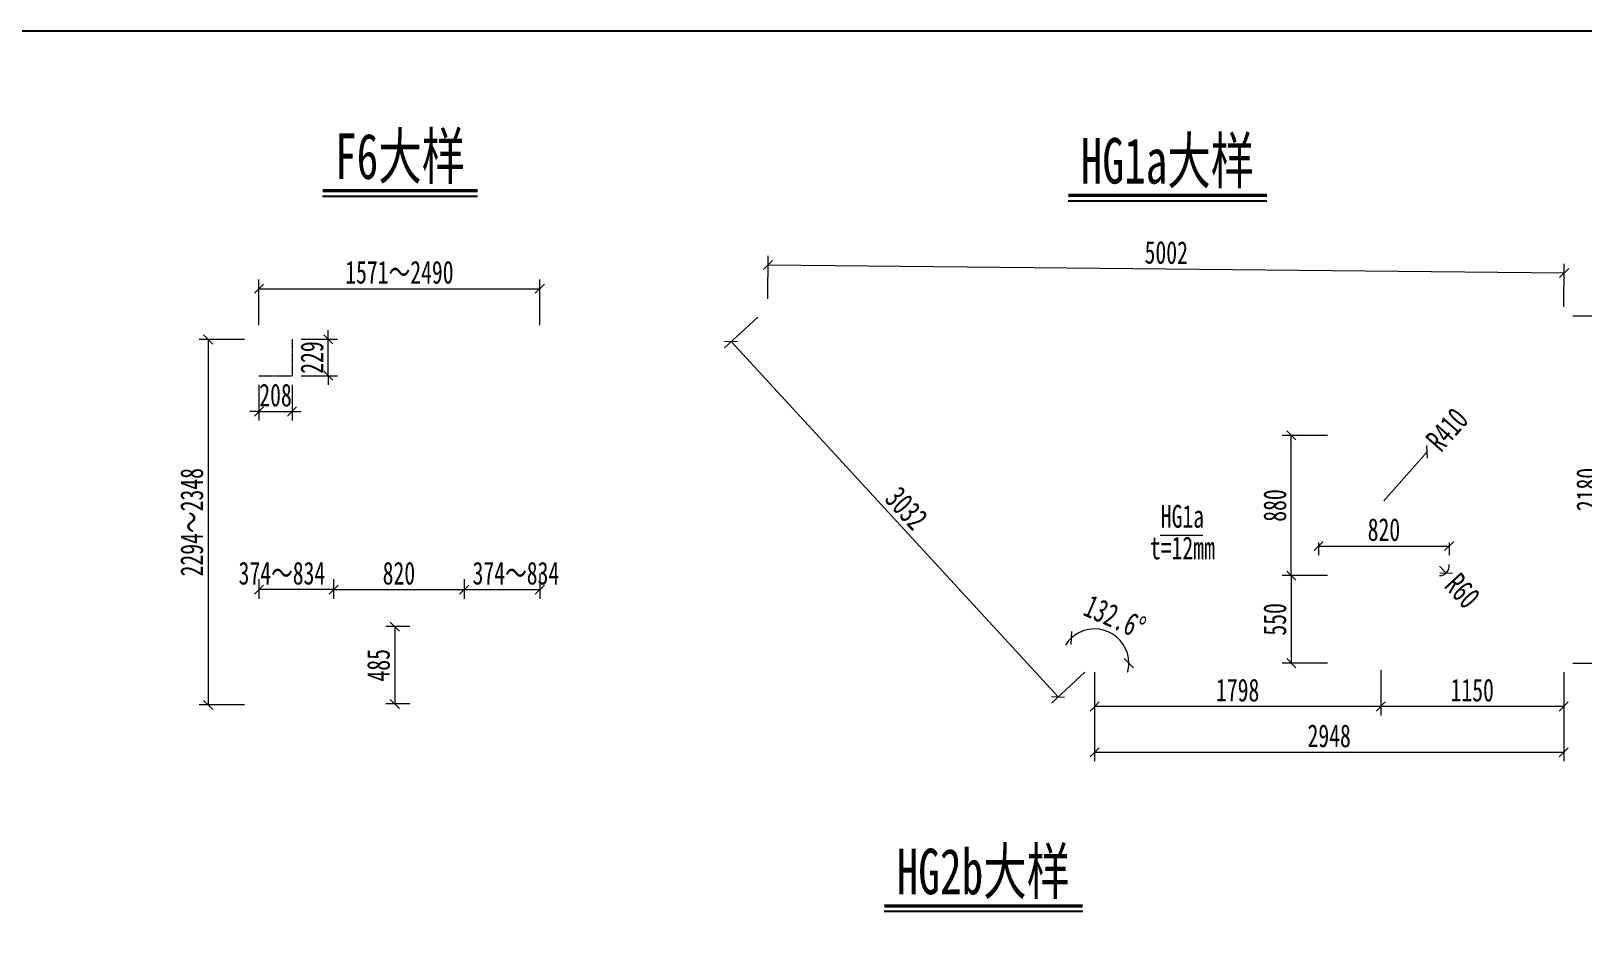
# Model space of a CAD drawing. Header units: millimetres. Extents: x -89049 to 410567, y -307459 to -100425.
# Drawn here: x 323147 to 332898, y -144278 to -138634 of the extents above; entities that cross this region are included whole.
import ezdxf
from ezdxf.enums import TextEntityAlignment as Align

# ---------------------------------------------------------------- set-up
doc = ezdxf.new("R2010")
doc.units = ezdxf.units.MM
doc.linetypes.add('DASHED', pattern=[0.75, 0.5, -0.25])
doc.layers.get('Defpoints').update_dxf_attribs({"color": 8})
for name, color, linetype, lineweight in [('文字', 7, 'Continuous', 15), ('标注线及字体', 2, 'Continuous', 15), ('细实线', 4, 'Continuous', 15), ('虚线', 7, 'DASHED', 13)]:
    doc.layers.add(name, color=color, linetype=linetype, lineweight=lineweight)
doc.styles.add('111', font='', dxfattribs={"width": 0.7})
doc.styles.add('BM_Dim', font='', dxfattribs={"width": 0.85})
doc.styles.get('111').set_extended_font_data('仿宋_GB2312')
doc.styles.get('BM_Dim').set_extended_font_data('仿宋_GB2312')
doc.dimstyles.new('200', dxfattribs={"dimscale": 0, "dimtxt": 2.5, "dimasz": 1, "dimexe": 1, "dimexo": 1, "dimgap": 0.6, "dimtad": 1, "dimdec": 0, "dimdsep": 46, "dimtxsty": '111', "dimblk": 'OBLIQUE', "dimcen": 0, "dimclrd": 4, "dimclre": 4, "dimclrt": 4, "dimadec": 1, "dimazin": 2, "dimtfac": 1, "dimtdec": 0, "dimtix": 1, "dimtmove": 2, "dimatfit": 3, "dimfxl": 4, "dimfxlon": 1, "dimtolj": 1, "dimlwd": -1, "dimlwe": -1, "dimarcsym": 0})

# ---------------------------------------------------------------- blocks, each defined once
blk = doc.blocks.new('_Oblique')
at = {"color": 0, "linetype": 'ByBlock', "lineweight": -2}
blk.add_line((-0.5, -0.5), (0.5, 0.5), dxfattribs=at)
blk = doc.blocks.new('*D1542')
at = {"layer": 'Defpoints', "color": 0, "transparency": 16777216}
for p in [(326344, -140251.6), (324579.4, -140732.3), (326344, -140732.3)]:
    blk.add_point(p, dxfattribs=at)
at = {"layer": '细实线', "color": 4, "transparency": 16777216}
for p, q in [((324579.4, -140480.2), (324579.4, -140194.5)), ((326344, -140480.2), (326344, -140194.5)), ((324579.4, -140251.6), (326344, -140251.6))]:
    blk.add_line(p, q, dxfattribs=at)
at = {"layer": '细实线', "color": 4, "transparency": 16777216, "xscale": 57.14285714285715, "yscale": 57.14285714285715, "zscale": 57.14285714285715, "rotation": 180}
blk.add_blockref('_Oblique', (324579.4, -140251.6), dxfattribs=at)
at = {"layer": '细实线', "color": 4, "transparency": 16777216, "xscale": 57.14285714285715, "yscale": 57.14285714285715, "zscale": 57.14285714285715}
blk.add_blockref('_Oblique', (326344, -140251.6), dxfattribs=at)
at = {"layer": '细实线', "color": 4, "transparency": 16777216, "insert": (325461.7, -140149.4), "char_height": 142.857, "attachment_point": 5, "style": '111'}
blk.add_mtext('\\A1;1571～2490', dxfattribs=at)
blk = doc.blocks.new('*D1543')
at = {"layer": 'Defpoints', "color": 0, "transparency": 16777216}
for p in [(324579.4, -140571), (324260.2, -142865), (324579.4, -142865)]:
    blk.add_point(p, dxfattribs=at)
at = {"layer": '细实线', "color": 4, "transparency": 16777216}
for p, q in [((324488.8, -140571), (324203.1, -140571)), ((324260.2, -140571), (324260.2, -142865)), ((324488.8, -142865), (324203.1, -142865))]:
    blk.add_line(p, q, dxfattribs=at)
at = {"layer": '细实线', "color": 4, "transparency": 16777216, "xscale": 57.14285714285715, "yscale": 57.14285714285715, "zscale": 57.14285714285715}
for p, rotation in [((324260.2, -140571), 90), ((324260.2, -142865), 270)]:
    blk.add_blockref('_Oblique', p, dxfattribs=dict(at, rotation=rotation))
at = {"layer": '细实线', "color": 4, "transparency": 16777216, "insert": (324158, -141718), "char_height": 142.857, "attachment_point": 5, "rotation": 90, "style": '111'}
blk.add_mtext('\\A1;2294～2348', dxfattribs=at)
blk = doc.blocks.new('*D1544')
at = {"layer": 'Defpoints', "color": 0, "transparency": 16777216}
for p in [(325585.2, -142373.5), (325433.3, -142858.7), (325585.2, -142858.7)]:
    blk.add_point(p, dxfattribs=at)
at = {"layer": '细实线', "color": 4, "transparency": 16777216}
for p, q in [((325528, -142373.5), (325376.1, -142373.5)), ((325433.3, -142373.5), (325433.3, -142858.7)), ((325528, -142858.7), (325376.1, -142858.7))]:
    blk.add_line(p, q, dxfattribs=at)
at = {"layer": '细实线', "color": 4, "transparency": 16777216, "xscale": 57.14285714285715, "yscale": 57.14285714285715, "zscale": 57.14285714285715}
for p, rotation in [((325433.3, -142373.5), 90), ((325433.3, -142858.7), 270)]:
    blk.add_blockref('_Oblique', p, dxfattribs=dict(at, rotation=rotation))
at = {"layer": '细实线', "color": 4, "transparency": 16777216, "insert": (325331, -142616.1), "char_height": 142.86, "attachment_point": 5, "rotation": 90, "style": '111'}
blk.add_mtext('\\A1;485', dxfattribs=at)
blk = doc.blocks.new('*D1545')
at = {"layer": 'Defpoints', "color": 0, "transparency": 16777216}
for p in [(325048.6, -142017.4), (325868.6, -142017.4), (325868.6, -142141.1)]:
    blk.add_point(p, dxfattribs=at)
at = {"layer": '细实线', "color": 4, "transparency": 16777216}
for p, q in [((325048.6, -142074.5), (325048.6, -142198.2)), ((325048.6, -142141.1), (325868.6, -142141.1)), ((325868.6, -142074.5), (325868.6, -142198.2))]:
    blk.add_line(p, q, dxfattribs=at)
at = {"layer": '细实线', "color": 4, "transparency": 16777216, "xscale": 57.14285714285715, "yscale": 57.14285714285715, "zscale": 57.14285714285715, "rotation": 180}
blk.add_blockref('_Oblique', (325048.6, -142141.1), dxfattribs=at)
at = {"layer": '细实线', "color": 4, "transparency": 16777216, "xscale": 57.14285714285715, "yscale": 57.14285714285715, "zscale": 57.14285714285715}
blk.add_blockref('_Oblique', (325868.6, -142141.1), dxfattribs=at)
at = {"layer": '细实线', "color": 4, "transparency": 16777216, "insert": (325458.6, -142038.9), "char_height": 142.86, "attachment_point": 5, "style": '111'}
blk.add_mtext('\\A1;820', dxfattribs=at)
blk = doc.blocks.new('*D1546')
at = {"layer": 'Defpoints', "color": 0, "transparency": 16777216}
for p in [(324579.4, -142017.4), (325048.6, -142017.4), (324579.4, -142141.1)]:
    blk.add_point(p, dxfattribs=at)
at = {"layer": '细实线', "color": 4, "transparency": 16777216}
for p, q in [((324579.4, -142074.5), (324579.4, -142198.2)), ((325048.6, -142141.1), (324579.4, -142141.1)), ((325048.6, -142074.5), (325048.6, -142198.2))]:
    blk.add_line(p, q, dxfattribs=at)
at = {"layer": '细实线', "color": 4, "transparency": 16777216, "xscale": 57.14285714285715, "yscale": 57.14285714285715, "zscale": 57.14285714285715, "rotation": 180}
blk.add_blockref('_Oblique', (324579.4, -142141.1), dxfattribs=at)
at = {"layer": '细实线', "color": 4, "transparency": 16777216, "xscale": 57.14285714285715, "yscale": 57.14285714285715, "zscale": 57.14285714285715}
blk.add_blockref('_Oblique', (325048.6, -142141.1), dxfattribs=at)
at = {"layer": '细实线', "color": 4, "transparency": 16777216, "insert": (324723.5, -142038.9), "char_height": 142.857, "attachment_point": 5, "style": '111'}
blk.add_mtext('\\A1;374～834', dxfattribs=at)
blk = doc.blocks.new('*D1547')
at = {"layer": 'Defpoints', "color": 0, "transparency": 16777216}
for p in [(325868.6, -142017.4), (326344, -141982.1), (326344, -142141.1)]:
    blk.add_point(p, dxfattribs=at)
at = {"layer": '细实线', "color": 4, "transparency": 16777216}
for p, q in [((326344, -142039.2), (326344, -142198.2)), ((325868.6, -142074.5), (325868.6, -142198.2)), ((325868.6, -142141.1), (326344, -142141.1))]:
    blk.add_line(p, q, dxfattribs=at)
at = {"layer": '细实线', "color": 4, "transparency": 16777216, "xscale": 57.14285714285715, "yscale": 57.14285714285715, "zscale": 57.14285714285715, "rotation": 180}
blk.add_blockref('_Oblique', (325868.6, -142141.1), dxfattribs=at)
at = {"layer": '细实线', "color": 4, "transparency": 16777216, "xscale": 57.14285714285715, "yscale": 57.14285714285715, "zscale": 57.14285714285715}
blk.add_blockref('_Oblique', (326344, -142141.1), dxfattribs=at)
at = {"layer": '细实线', "color": 4, "transparency": 16777216, "insert": (326193.7, -142038.9), "char_height": 142.857, "attachment_point": 5, "style": '111'}
blk.add_mtext('\\A1;\\f仿宋_GB2312|b0|i0|c134|p49;374～834', dxfattribs=at)
blk = doc.blocks.new('*D1548')
at = {"layer": 'Defpoints', "color": 0, "transparency": 16777216}
for p in [(324579.4, -140798.5), (324787.4, -140798.5), (324787.4, -141022.8)]:
    blk.add_point(p, dxfattribs=at)
at = {"layer": '细实线', "color": 4, "transparency": 16777216}
for p, q in [((324579.4, -140855.7), (324579.4, -141080)), ((324787.4, -140855.7), (324787.4, -141080)), ((324579.4, -141022.8), (324522.3, -141022.8)), ((324579.4, -141022.8), (324787.4, -141022.8)), ((324787.4, -141022.8), (324844.5, -141022.8))]:
    blk.add_line(p, q, dxfattribs=at)
at = {"layer": '细实线', "color": 4, "transparency": 16777216, "xscale": 57.14285714285715, "yscale": 57.14285714285715, "zscale": 57.14285714285715}
blk.add_blockref('_Oblique', (324579.4, -141022.8), dxfattribs=at)
at = {"layer": '细实线', "color": 4, "transparency": 16777216, "xscale": 57.14285714285715, "yscale": 57.14285714285715, "zscale": 57.14285714285715, "rotation": 180}
blk.add_blockref('_Oblique', (324787.4, -141022.8), dxfattribs=at)
at = {"layer": '细实线', "color": 4, "transparency": 16777216, "insert": (324683.4, -140920.6), "char_height": 142.86, "attachment_point": 5, "style": '111'}
blk.add_mtext('\\A1;208', dxfattribs=at)
blk = doc.blocks.new('*D1549')
at = {"layer": 'Defpoints', "color": 0, "transparency": 16777216}
for p in [(324787.4, -140569.5), (325015.1, -140569.5), (324787.4, -140798.5)]:
    blk.add_point(p, dxfattribs=at)
at = {"layer": '细实线', "color": 4, "transparency": 16777216}
for p, q in [((324844.5, -140569.5), (325072.3, -140569.5)), ((325015.1, -140569.5), (325015.1, -140512.4)), ((325015.1, -140798.5), (325015.1, -140569.5)), ((324844.5, -140798.5), (325072.3, -140798.5)), ((325015.1, -140798.5), (325015.1, -140855.7))]:
    blk.add_line(p, q, dxfattribs=at)
at = {"layer": '细实线', "color": 4, "transparency": 16777216, "xscale": 57.14285714285715, "yscale": 57.14285714285715, "zscale": 57.14285714285715}
for p, rotation in [((325015.1, -140569.5), 270), ((325015.1, -140798.5), 90)]:
    blk.add_blockref('_Oblique', p, dxfattribs=dict(at, rotation=rotation))
at = {"layer": '细实线', "color": 4, "transparency": 16777216, "insert": (324912.9, -140684), "char_height": 142.86, "attachment_point": 5, "rotation": 90, "style": '111'}
blk.add_mtext('\\A1;229', dxfattribs=at)
blk = doc.blocks.new('*D1550')
at = {"layer": 'Defpoints', "color": 0, "transparency": 16777216}
for p in [(332779.8, -140152.5), (327775.1, -140372.8), (332777.1, -140422.6)]:
    blk.add_point(p, dxfattribs=at)
at = {"layer": '细实线', "color": 4, "transparency": 16777216}
for p, q in [((327775.7, -140315.6), (327778.4, -140045.4)), ((327777.8, -140102.6), (332779.8, -140152.5)), ((332777.7, -140365.5), (332780.4, -140095.3))]:
    blk.add_line(p, q, dxfattribs=at)
at = {"layer": '细实线', "color": 4, "transparency": 16777216, "xscale": 57.14285714285715, "yscale": 57.14285714285715, "zscale": 57.14285714285715}
for p, rotation in [((327777.8, -140102.6), 179.4285845893399), ((332779.8, -140152.5), 359.4285845893399)]:
    blk.add_blockref('_Oblique', p, dxfattribs=dict(at, rotation=rotation))
at = {"layer": '细实线', "color": 4, "transparency": 16777216, "insert": (330279.8, -140025.3), "char_height": 142.86, "attachment_point": 5, "rotation": 359.42858, "style": '111'}
blk.add_mtext('\\A1;5002', dxfattribs=at)
blk = doc.blocks.new('*D1552')
at = {"layer": 'Defpoints', "color": 0, "transparency": 16777216}
for p in [(327775.1, -140372.8), (329829.5, -142603), (329599.8, -142814.6)]:
    blk.add_point(p, dxfattribs=at)
at = {"layer": '细实线', "color": 4, "transparency": 16777216}
for p, q in [((327713.5, -140429.5), (327503.4, -140623)), ((327545.4, -140584.3), (329599.8, -142814.6)), ((329767.9, -142659.8), (329557.8, -142853.3))]:
    blk.add_line(p, q, dxfattribs=at)
at = {"layer": '细实线', "color": 4, "transparency": 16777216, "xscale": 57.14285714285715, "yscale": 57.14285714285715, "zscale": 57.14285714285715}
for p, rotation in [((327545.4, -140584.3), 132.6489191297822), ((329599.8, -142814.6), 312.6489191297823)]:
    blk.add_blockref('_Oblique', p, dxfattribs=dict(at, rotation=rotation))
at = {"layer": '细实线', "color": 4, "transparency": 16777216, "insert": (328647.8, -141630.2), "char_height": 142.86, "attachment_point": 5, "rotation": 312.64892, "style": '111'}
blk.add_mtext('\\A1;3032', dxfattribs=at)
blk = doc.blocks.new('*D1553')
at = {"layer": 'Defpoints', "color": 0, "transparency": 16777216}
for p in [(329829.5, -142603), (332777.1, -142603), (332777.1, -143162.2)]:
    blk.add_point(p, dxfattribs=at)
at = {"layer": '细实线', "color": 4, "transparency": 16777216}
for p, q in [((329829.5, -142933.6), (329829.5, -143219.3)), ((332777.1, -142933.6), (332777.1, -143219.3)), ((329829.5, -143162.2), (332777.1, -143162.2))]:
    blk.add_line(p, q, dxfattribs=at)
at = {"layer": '细实线', "color": 4, "transparency": 16777216, "xscale": 57.14285714285715, "yscale": 57.14285714285715, "zscale": 57.14285714285715}
for p, rotation in [((329829.5, -143162.2), 180.0000000000023), ((332777.1, -143162.2), 2.26284905981714e-12)]:
    blk.add_blockref('_Oblique', p, dxfattribs=dict(at, rotation=rotation))
at = {"layer": '细实线', "color": 4, "transparency": 16777216, "insert": (331303.3, -143060), "char_height": 142.86, "attachment_point": 5, "style": '111'}
blk.add_mtext('\\A1;2948', dxfattribs=at)
blk = doc.blocks.new('*D1556')
at = {"layer": 'Defpoints', "color": 0, "transparency": 16777216}
for p in [(332777.1, -140422.6), (332777.1, -142603), (333030.7, -142603)]:
    blk.add_point(p, dxfattribs=at)
at = {"layer": '细实线', "color": 4, "transparency": 16777216}
for p, q in [((332834.3, -140422.6), (333087.8, -140422.6)), ((333030.7, -140422.6), (333030.7, -142603)), ((332834.3, -142603), (333087.8, -142603))]:
    blk.add_line(p, q, dxfattribs=at)
at = {"layer": '细实线', "color": 4, "transparency": 16777216, "xscale": 57.14285714285715, "yscale": 57.14285714285715, "zscale": 57.14285714285715}
for p, rotation in [((333030.7, -140422.6), 90), ((333030.7, -142603), 270)]:
    blk.add_blockref('_Oblique', p, dxfattribs=dict(at, rotation=rotation))
at = {"layer": '细实线', "color": 4, "transparency": 16777216, "insert": (332928.5, -141512.8), "char_height": 142.86, "attachment_point": 5, "rotation": 90, "style": '111'}
blk.add_mtext('\\A1;2180', dxfattribs=at)
blk = doc.blocks.new('*D1558')
at = {"layer": 'Defpoints', "color": 0, "transparency": 16777216}
for p in [(331627.3, -142053), (332777.1, -142603), (331627.3, -142875.3)]:
    blk.add_point(p, dxfattribs=at)
at = {"layer": '细实线', "color": 4, "transparency": 16777216}
for p, q in [((331627.3, -142646.7), (331627.3, -142932.4)), ((332777.1, -142660.2), (332777.1, -142932.4)), ((332777.1, -142875.3), (331627.3, -142875.3))]:
    blk.add_line(p, q, dxfattribs=at)
at = {"layer": '细实线', "color": 4, "transparency": 16777216, "xscale": 57.14285714285715, "yscale": 57.14285714285715, "zscale": 57.14285714285715, "rotation": 180}
blk.add_blockref('_Oblique', (331627.3, -142875.3), dxfattribs=at)
at = {"layer": '细实线', "color": 4, "transparency": 16777216, "xscale": 57.14285714285715, "yscale": 57.14285714285715, "zscale": 57.14285714285715}
blk.add_blockref('_Oblique', (332777.1, -142875.3), dxfattribs=at)
at = {"layer": '细实线', "color": 4, "transparency": 16777216, "insert": (332202.2, -142773.1), "char_height": 142.86, "attachment_point": 5, "style": '111'}
blk.add_mtext('\\A1;1150', dxfattribs=at)
blk = doc.blocks.new('*D1559')
at = {"layer": 'Defpoints', "color": 0, "transparency": 16777216}
for p in [(329829.5, -142603), (331627.3, -142603), (329829.5, -142875.3)]:
    blk.add_point(p, dxfattribs=at)
at = {"layer": '细实线', "color": 4, "transparency": 16777216}
for p, q in [((329829.5, -142660.2), (329829.5, -142932.4)), ((331627.3, -142660.2), (331627.3, -142932.4)), ((331627.3, -142875.3), (329829.5, -142875.3))]:
    blk.add_line(p, q, dxfattribs=at)
at = {"layer": '细实线', "color": 4, "transparency": 16777216, "xscale": 57.14285714285715, "yscale": 57.14285714285715, "zscale": 57.14285714285715, "rotation": 180}
blk.add_blockref('_Oblique', (329829.5, -142875.3), dxfattribs=at)
at = {"layer": '细实线', "color": 4, "transparency": 16777216, "xscale": 57.14285714285715, "yscale": 57.14285714285715, "zscale": 57.14285714285715}
blk.add_blockref('_Oblique', (331627.3, -142875.3), dxfattribs=at)
at = {"layer": '细实线', "color": 4, "transparency": 16777216, "insert": (330728.4, -142773.1), "char_height": 142.86, "attachment_point": 5, "style": '111'}
blk.add_mtext('\\A1;1798', dxfattribs=at)
blk = doc.blocks.new('*D1560')
at = {"layer": 'Defpoints', "color": 0, "transparency": 16777216}
for p in [(331647.3, -142053), (331064.9, -142603), (331599.2, -142603)]:
    blk.add_point(p, dxfattribs=at)
at = {"layer": '细实线', "color": 4, "transparency": 16777216}
for p, q in [((331293.5, -142053), (331007.7, -142053)), ((331064.9, -142053), (331064.9, -142603)), ((331293.5, -142603), (331007.7, -142603))]:
    blk.add_line(p, q, dxfattribs=at)
at = {"layer": '细实线', "color": 4, "transparency": 16777216, "xscale": 57.14285714285715, "yscale": 57.14285714285715, "zscale": 57.14285714285715}
for p, rotation in [((331064.9, -142053), 90), ((331064.9, -142603), 270)]:
    blk.add_blockref('_Oblique', p, dxfattribs=dict(at, rotation=rotation))
at = {"layer": '细实线', "color": 4, "transparency": 16777216, "insert": (330962.7, -142328), "char_height": 142.86, "attachment_point": 5, "rotation": 90, "style": '111'}
blk.add_mtext('\\A1;550', dxfattribs=at)
blk = doc.blocks.new('*D1561')
at = {"layer": 'Defpoints', "color": 0, "transparency": 16777216}
for p in [(331064.9, -141173), (331647.3, -141173), (331647.3, -142053)]:
    blk.add_point(p, dxfattribs=at)
at = {"layer": '细实线', "color": 4, "transparency": 16777216}
for p, q in [((331293.5, -141173), (331007.7, -141173)), ((331064.9, -142053), (331064.9, -141173)), ((331293.5, -142053), (331007.7, -142053))]:
    blk.add_line(p, q, dxfattribs=at)
at = {"layer": '细实线', "color": 4, "transparency": 16777216, "xscale": 57.14285714285715, "yscale": 57.14285714285715, "zscale": 57.14285714285715}
for p, rotation in [((331064.9, -141173), 90), ((331064.9, -142053), 270)]:
    blk.add_blockref('_Oblique', p, dxfattribs=dict(at, rotation=rotation))
at = {"layer": '细实线', "color": 4, "transparency": 16777216, "insert": (330962.7, -141613), "char_height": 142.86, "attachment_point": 5, "rotation": 90, "style": '111'}
blk.add_mtext('\\A1;880', dxfattribs=at)
blk = doc.blocks.new('*D1568')
at = {"layer": 'Defpoints', "color": 0, "transparency": 16777216}
for p in [(331919.5, -141276.4), (331647.3, -141583)]:
    blk.add_point(p, dxfattribs=at)
at = {"layer": '细实线', "color": 4, "transparency": 16777216}
for p, q in [((331919.5, -141276.4), (331647.3, -141583)), ((331647.3, -141583), (331919.5, -141276.4))]:
    blk.add_line(p, q, dxfattribs=at)
at = {"layer": '细实线', "color": 4, "transparency": 16777216, "xscale": 57.14285714285715, "yscale": 57.14285714285715, "zscale": 57.14285714285715, "rotation": 48.40662136842748}
blk.add_blockref('_Oblique', (331919.5, -141276.4), dxfattribs=at)
at = {"layer": '细实线', "color": 4, "transparency": 16777216, "insert": (332043.7, -141136.4), "char_height": 142.86, "attachment_point": 5, "rotation": 48.40662, "style": '111'}
blk.add_mtext('\\A1;R410', dxfattribs=at)
blk = doc.blocks.new('*D1569')
at = {"layer": 'Defpoints', "color": 0, "transparency": 16777216}
for p in [(331237.3, -141788), (332057.3, -141788), (332057.3, -141867.3)]:
    blk.add_point(p, dxfattribs=at)
at = {"layer": '细实线', "color": 4, "transparency": 16777216}
for p, q in [((331237.3, -141845.2), (331237.3, -141924.4)), ((331237.3, -141867.3), (332057.3, -141867.3)), ((332057.3, -141845.2), (332057.3, -141924.4))]:
    blk.add_line(p, q, dxfattribs=at)
at = {"layer": '细实线', "color": 4, "transparency": 16777216, "xscale": 57.14285714285715, "yscale": 57.14285714285715, "zscale": 57.14285714285715, "rotation": 180}
blk.add_blockref('_Oblique', (331237.3, -141867.3), dxfattribs=at)
at = {"layer": '细实线', "color": 4, "transparency": 16777216, "xscale": 57.14285714285715, "yscale": 57.14285714285715, "zscale": 57.14285714285715}
blk.add_blockref('_Oblique', (332057.3, -141867.3), dxfattribs=at)
at = {"layer": '细实线', "color": 4, "transparency": 16777216, "insert": (331647.3, -141765), "char_height": 142.86, "attachment_point": 5, "style": '111'}
blk.add_mtext('\\A1;820', dxfattribs=at)
blk = doc.blocks.new('*D1572')
at = {"layer": 'Defpoints', "color": 0, "transparency": 16777216}
for p in [(329514.1, -142260.7), (329969.1, -142439.7), (329805.8, -142577.3), (329864.5, -142603), (330274.4, -142603)]:
    blk.add_point(p, dxfattribs=at)
at = {"layer": '细实线', "color": 4, "transparency": 16777216}
for start, end in [(132.64892, 147.92918), (0, 132.64892), (344.71974, 0)]:
    blk.add_arc((329829.5, -142603), 214.9, start, end, dxfattribs=at)
at = {"layer": '细实线', "color": 4, "transparency": 16777216, "xscale": 57.14285714285715, "yscale": 57.14285714285715, "zscale": 57.14285714285715}
for p, rotation in [((329683.9, -142445), 42.64891912974592), ((330044.4, -142603), 90)]:
    blk.add_blockref('_Oblique', p, dxfattribs=dict(at, rotation=rotation))
at = {"layer": '细实线', "color": 4, "transparency": 16777216, "insert": (329956.8, -142312.6), "char_height": 142.857, "attachment_point": 5, "rotation": 336.32446, "style": '111'}
blk.add_mtext('\\A1;132.6%%d', dxfattribs=at)
blk = doc.blocks.new('*D1585')
at = {"layer": 'Defpoints', "color": 0, "transparency": 16777216}
for p in [(331997.3, -141993), (332038, -142037.1)]:
    blk.add_point(p, dxfattribs=at)
at = {"layer": '细实线', "color": 4, "transparency": 16777216}
for p, q in [((332038, -142037.1), (331997.3, -141993)), ((331997.3, -141993), (332038, -142037.1))]:
    blk.add_line(p, q, dxfattribs=at)
blk.add_arc((331997.3, -141993), 60, 270, 9.60175, dxfattribs=at)
at = {"layer": '细实线', "color": 4, "transparency": 16777216, "xscale": 57.14285714285715, "yscale": 57.14285714285715, "zscale": 57.14285714285715, "rotation": 312.7279684316451}
blk.add_blockref('_Oblique', (332038, -142037.1), dxfattribs=at)
at = {"layer": '细实线', "color": 4, "transparency": 16777216, "insert": (332141.2, -142148.9), "char_height": 142.86, "attachment_point": 5, "rotation": 312.72797, "style": '111'}
blk.add_mtext('\\A1;R60', dxfattribs=at)

msp = doc.modelspace()

# ---------------------------------------------------------------- linework, layer by layer
at = {"color": 4}
for p, q in [((324979.3, -139670.2), (325952.5, -139670.2)), ((329664.4, -139699.1), (330912.2, -139699.1)), ((328507.8, -144161.1), (329755.6, -144161.1))]:
    msp.add_line(p, q, dxfattribs=at)
at = {"color": 6, "const_width": 20.6}
for points in [[(324979.3, -139635.9), (325952.5, -139635.9)], [(329664.4, -139664.8), (330912.2, -139664.8)], [(328507.8, -144126.8), (329755.6, -144126.8)]]:
    msp.add_lwpolyline(points, dxfattribs=at)
at = {"layer": 'Defpoints'}
msp.add_lwpolyline([(344566.6, -138634.1), (322566.6, -138634.1), (322566.6, -153251.3), (344566.6, -153251.3)], close=True, dxfattribs=at)
at = {"layer": '细实线'}
msp.add_line((330241.8, -141798.3), (330510.5, -141798.3), dxfattribs=at)
at = {"layer": '虚线', "ltscale": 4}
for p in [(324787.4, -140569.5), (324579.4, -140798.5)]:
    msp.add_line(p, (324787.4, -140798.5), dxfattribs=at)

# ---------------------------------------------------------------- texts
at = {"layer": '文字', "style": 'BM_Dim', "width": 0.7}
for s, p in [('HG1a', (330381.3, -141795.3)), ('t=12mm', (330381.3, -141993.6))]:
    msp.add_text(s, height=142.86, dxfattribs=at).set_placement(p, align=Align.BOTTOM_CENTER)
at = {"layer": '标注线及字体', "style": '111', "width": 0.7}
for s, p in [('F6大样', (325465.9, -139413.7)), ('HG1a大样', (330287.2, -139442.5)), ('HG2b大样', (329130.6, -143904.6))]:
    msp.add_text(s, height=285.71, dxfattribs=at).set_placement(p, align=Align.MIDDLE)

# ---------------------------------------------------------------- dimensions: what is measured, and where the dimension line sits
at = {"layer": '细实线'}
for p1, p2, distance, picture, middle in [((327775.1, -140372.8), (332777.1, -140422.6), 270.2, '*D1550', (330279.8, -140025.3)), ((327775.1, -140372.8), (329829.5, -142603), -312.3, '*D1552', (328647.8, -141630.2)), ((329829.5, -142603), (332777.1, -142603), -559.1, '*D1553', (331303.3, -143060))]:
    dim = msp.add_aligned_dim(p1=p1, p2=p2, distance=distance, dimstyle='200', override={"dimscale": 57.142857, "dimblk": 'Oblique'}, dxfattribs=at)
    dim.commit()
    dim.dimension.update_dxf_attribs({"geometry": picture, "text_midpoint": middle})
dim = msp.add_linear_dim(base=(326344, -140251.6), p1=(324579.4, -140732.3), p2=(326344, -140732.3), text='1571～2490', dimstyle='200', override={"dimscale": 57.142857, "dimtxsty": '111', "dimblk": 'Oblique'}, dxfattribs=at)
dim.commit()
dim.dimension.update_dxf_attribs({"geometry": '*D1542', "text_midpoint": (325461.7, -140149.4)})
for base, p1, p2, picture, middle in [((333030.7, -142603), (332777.1, -140422.6), (332777.1, -142603), '*D1556', (332928.5, -141512.8)), ((325015.1, -140569.5), (324787.4, -140798.5), (324787.4, -140569.5), '*D1549', (324912.9, -140684)), ((331064.9, -141173), (331647.3, -142053), (331647.3, -141173), '*D1561', (330962.7, -141613)), ((331064.9, -142603), (331647.3, -142053), (331599.2, -142603), '*D1560', (330962.7, -142328)), ((325433.3, -142858.7), (325585.2, -142373.5), (325585.2, -142858.7), '*D1544', (325331, -142616.1))]:
    dim = msp.add_linear_dim(base=base, p1=p1, p2=p2, angle=90, dimstyle='200', override={"dimscale": 57.142857, "dimblk": 'Oblique'}, dxfattribs=at)
    dim.commit()
    dim.dimension.update_dxf_attribs({"geometry": picture, "text_midpoint": middle})
dim = msp.add_linear_dim(base=(324260.2, -142865), p1=(324579.4, -140571), p2=(324579.4, -142865), angle=90, text='2294～2348', dimstyle='200', override={"dimscale": 57.142857, "dimtxsty": '111', "dimblk": 'Oblique'}, dxfattribs=at)
dim.commit()
dim.dimension.update_dxf_attribs({"geometry": '*D1543', "text_midpoint": (324158, -141718)})
for base, p1, p2, picture, middle in [((324787.4, -141022.8), (324579.4, -140798.5), (324787.4, -140798.5), '*D1548', (324683.4, -140920.6)), ((332057.3, -141867.3), (331237.3, -141788), (332057.3, -141788), '*D1569', (331647.3, -141765)), ((325868.6, -142141.1), (325048.6, -142017.4), (325868.6, -142017.4), '*D1545', (325458.6, -142038.9)), ((331627.3, -142875.3), (332777.1, -142603), (331627.3, -142053), '*D1558', (332202.2, -142773.1)), ((329829.5, -142875.3), (331627.3, -142603), (329829.5, -142603), '*D1559', (330728.4, -142773.1))]:
    dim = msp.add_linear_dim(base=base, p1=p1, p2=p2, dimstyle='200', override={"dimscale": 57.142857, "dimblk": 'Oblique'}, dxfattribs=at)
    dim.commit()
    dim.dimension.update_dxf_attribs({"geometry": picture, "text_midpoint": middle})
for center, mpoint, picture, middle in [((331647.3, -141583), (331919.5, -141276.4), '*D1568', (332043.7, -141136.4)), ((331997.3, -141993), (332038, -142037.1), '*D1585', (332141.2, -142148.9))]:
    dim = msp.add_radius_dim(center=center, mpoint=mpoint, dimstyle='200', override={"dimscale": 57.142857, "dimblk": 'Oblique'}, dxfattribs=at)
    dim.commit()
    dim.dimension.update_dxf_attribs({"geometry": picture, "text_midpoint": middle, "dimtype": 164})
dim = msp.add_linear_dim(base=(324579.4, -142141.1), p1=(325048.6, -142017.4), p2=(324579.4, -142017.4), text='374～834', dimstyle='200', override={"dimscale": 57.142857, "dimtxsty": '111', "dimblk": 'Oblique'}, dxfattribs=at)
dim.commit()
dim.dimension.update_dxf_attribs({"geometry": '*D1546', "text_midpoint": (324723.5, -142038.9), "dimtype": 160})
dim = msp.add_linear_dim(base=(326344, -142141.1), p1=(325868.6, -142017.4), p2=(326344, -141982.1), angle=180, text='\\f仿宋_GB2312|b0|i0|c134|p49;374～834', dimstyle='200', override={"dimscale": 57.142857, "dimtxsty": '111', "dimblk": 'Oblique'}, dxfattribs=at)
dim.commit()
dim.dimension.update_dxf_attribs({"geometry": '*D1547', "text_midpoint": (326193.7, -142038.9), "dimtype": 160})
dim = msp.add_angular_dim_2l(base=(329969.0649, -142439.6518), line1=((329805.7655, -142577.3059), (329514.1352, -142260.7033)), line2=((330274.3887, -142603.049), (329864.4781, -142603.049)), dimstyle='200', override={"dimscale": 57.142857, "dimblk": 'Oblique'}, dxfattribs=at)
dim.commit()
dim.dimension.update_dxf_attribs({"geometry": '*D1572', "text_midpoint": (329956.8286, -142312.5996)})

doc.saveas('drawing.dxf')
